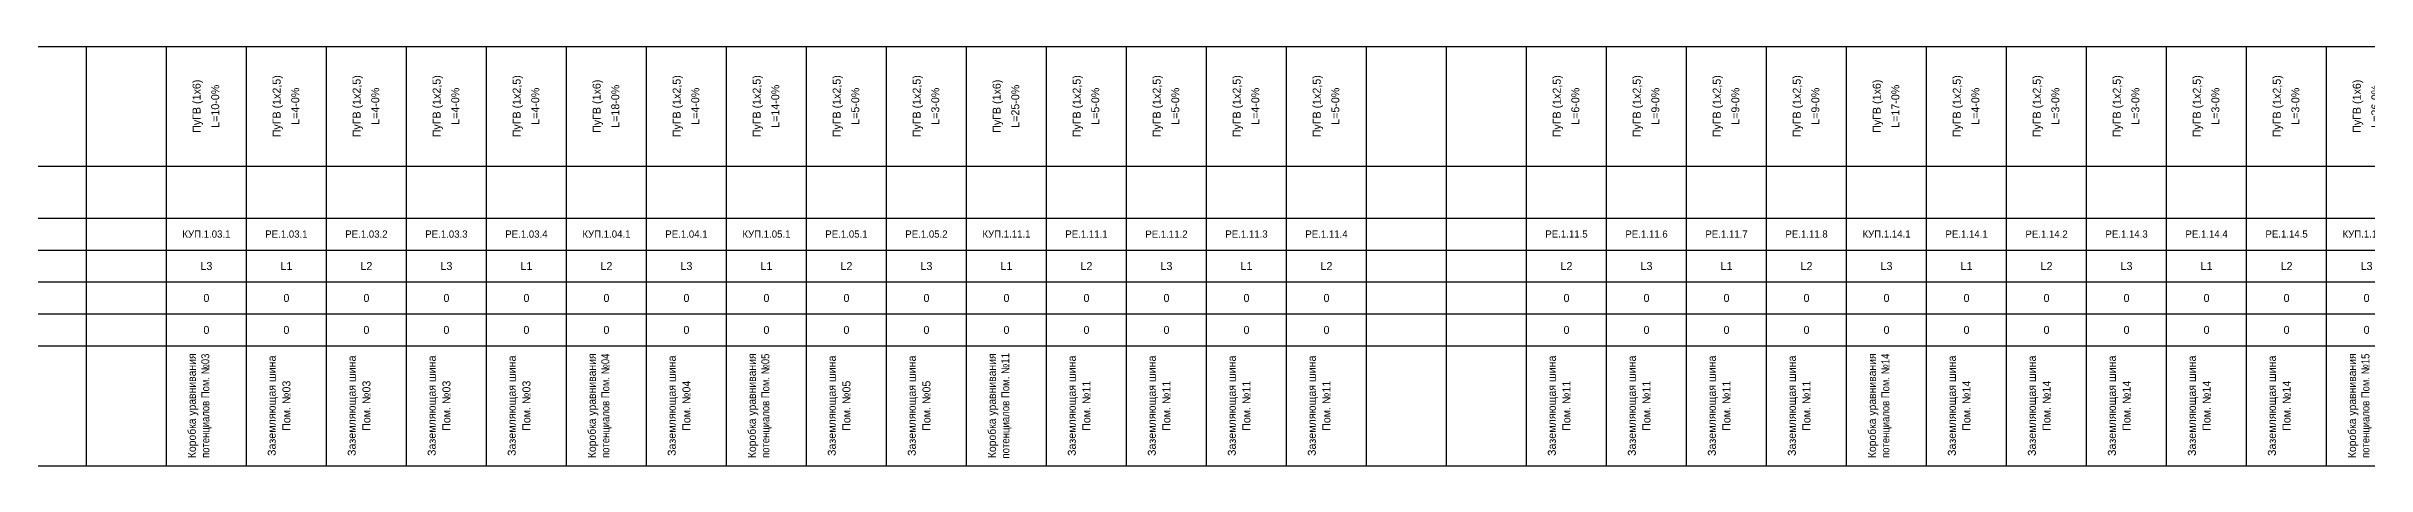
# Model space of a CAD drawing. Header units: millimetres. Extents: x 2497 to 11797, y 1522 to 1758.
# Drawn here: x 8947 to 9527, y 1522 to 1627 of the extents above; entities that cross this region are included whole.
import ezdxf
from ezdxf.enums import TextEntityAlignment as Align

# ---------------------------------------------------------------- set-up
doc = ezdxf.new("R2010")
doc.units = ezdxf.units.MM
doc.layers.add('SX_TABLE', color=7, linetype='Continuous')
doc.styles.add('UNC_GOST_Scheme', font='txt')

# ---------------------------------------------------------------- blocks, each defined once
blk = doc.blocks.new('SX_TCOL')
for p, q in [((-10, 105), (10, 105)), ((10, 0), (10, 105)), ((-10, 75), (10, 75)), ((-10, 62), (10, 62)), ((-10, 54), (10, 54)), ((-10, 46), (10, 46)), ((-10, 38), (10, 38)), ((-10, 30), (10, 30)), ((-10, 0), (10, 0))]:
    blk.add_line(p, q)
at = {"style": 'UNC_GOST_Scheme'}
for tag, p in [('CAB1', (-2.2, 90)), ('CAB2', (2.2, 90)), ('NAME1', (-3.4, 15)), ('NAME2', (0, 15)), ('NAME3', (3.4, 15))]:
    blk.add_attdef(tag, text='', height=2, rotation=90, dxfattribs=at).set_placement(p, align=Align.MIDDLE)
for tag, height, p in [('LINE', 1.8, (0, 58)), ('PH', 2, (0, 50)), ('POW', 2, (0, 42)), ('CUR', 2, (0, 34))]:
    blk.add_attdef(tag, text='', height=height, dxfattribs=at).set_placement(p, align=Align.MIDDLE)

msp = doc.modelspace()

# ---------------------------------------------------------------- block references
at = {"layer": 'SX_TABLE'}
for p in [(8947.18, 1522.46), (8967.18, 1522.46), (9287.18, 1522.46), (9307.18, 1522.46)]:
    msp.add_blockref('SX_TCOL', p, dxfattribs=at)
ref = msp.add_blockref('SX_TCOL', (8987.18, 1522.46), dxfattribs=at)
ref.add_attrib('NAME1', 'Коробка уравнивания', dxfattribs={"layer": '0', "height": 2, "rotation": 90, "style": 'UNC_GOST_Scheme', "width": 0.971862}).set_placement((8983.78, 1537.46), align=Align.MIDDLE)
ref.add_attrib('NAME2', 'потенциалов Пом. №03', dxfattribs={"layer": '0', "height": 2, "rotation": 90, "style": 'UNC_GOST_Scheme', "width": 0.88725}).set_placement((8987.18, 1537.46), align=Align.MIDDLE)
ref.add_attrib('CUR', '0', dxfattribs={"layer": '0', "height": 2, "style": 'UNC_GOST_Scheme'}).set_placement((8987.18, 1556.46), align=Align.MIDDLE)
ref.add_attrib('POW', '0', dxfattribs={"layer": '0', "height": 2, "style": 'UNC_GOST_Scheme'}).set_placement((8987.18, 1564.46), align=Align.MIDDLE)
ref.add_attrib('PH', 'L3', dxfattribs={"layer": '0', "height": 2, "style": 'UNC_GOST_Scheme'}).set_placement((8987.18, 1572.46), align=Align.MIDDLE)
ref.add_attrib('LINE', 'КУП.1.03.1', dxfattribs={"layer": '0', "height": 1.8, "style": 'UNC_GOST_Scheme'}).set_placement((8987.18, 1580.46), align=Align.MIDDLE)
ref.add_attrib('CAB1', 'ПуГВ (1х6)', dxfattribs={"layer": '0', "height": 2, "rotation": 90, "style": 'UNC_GOST_Scheme'}).set_placement((8984.98, 1612.46), align=Align.MIDDLE)
ref.add_attrib('CAB2', 'L=10-0%', dxfattribs={"layer": '0', "height": 2, "rotation": 90, "style": 'UNC_GOST_Scheme'}).set_placement((8989.38, 1612.46), align=Align.MIDDLE)
for p, values in [((9007.18, 1522.46), {'NAME1': 'Заземляющая шина', 'NAME2': 'Пом. №03', 'CUR': '0', 'POW': '0', 'PH': 'L1', 'LINE': 'PE.1.03.1', 'CAB1': 'ПуГВ (1х2,5)', 'CAB2': 'L=4-0%'}), ((9027.18, 1522.46), {'NAME1': 'Заземляющая шина', 'NAME2': 'Пом. №03', 'CUR': '0', 'POW': '0', 'PH': 'L2', 'LINE': 'PE.1.03.2', 'CAB1': 'ПуГВ (1х2,5)', 'CAB2': 'L=4-0%'}), ((9047.18, 1522.46), {'NAME1': 'Заземляющая шина', 'NAME2': 'Пом. №03', 'CUR': '0', 'POW': '0', 'PH': 'L3', 'LINE': 'PE.1.03.3', 'CAB1': 'ПуГВ (1х2,5)', 'CAB2': 'L=4-0%'}), ((9067.18, 1522.46), {'NAME1': 'Заземляющая шина', 'NAME2': 'Пом. №03', 'CUR': '0', 'POW': '0', 'PH': 'L1', 'LINE': 'PE.1.03.4', 'CAB1': 'ПуГВ (1х2,5)', 'CAB2': 'L=4-0%'}), ((9107.18, 1522.46), {'NAME1': 'Заземляющая шина', 'NAME2': 'Пом. №04', 'CUR': '0', 'POW': '0', 'PH': 'L3', 'LINE': 'PE.1.04.1', 'CAB1': 'ПуГВ (1х2,5)', 'CAB2': 'L=4-0%'}), ((9147.18, 1522.46), {'NAME1': 'Заземляющая шина', 'NAME2': 'Пом. №05', 'CUR': '0', 'POW': '0', 'PH': 'L2', 'LINE': 'PE.1.05.1', 'CAB1': 'ПуГВ (1х2,5)', 'CAB2': 'L=5-0%'}), ((9167.18, 1522.46), {'NAME1': 'Заземляющая шина', 'NAME2': 'Пом. №05', 'CUR': '0', 'POW': '0', 'PH': 'L3', 'LINE': 'PE.1.05.2', 'CAB1': 'ПуГВ (1х2,5)', 'CAB2': 'L=3-0%'}), ((9207.18, 1522.46), {'NAME1': 'Заземляющая шина', 'NAME2': 'Пом. №11', 'CUR': '0', 'POW': '0', 'PH': 'L2', 'LINE': 'PE.1.11.1', 'CAB1': 'ПуГВ (1х2,5)', 'CAB2': 'L=5-0%'}), ((9227.18, 1522.46), {'NAME1': 'Заземляющая шина', 'NAME2': 'Пом. №11', 'CUR': '0', 'POW': '0', 'PH': 'L3', 'LINE': 'PE.1.11.2', 'CAB1': 'ПуГВ (1х2,5)', 'CAB2': 'L=5-0%'}), ((9247.18, 1522.46), {'NAME1': 'Заземляющая шина', 'NAME2': 'Пом. №11', 'CUR': '0', 'POW': '0', 'PH': 'L1', 'LINE': 'PE.1.11.3', 'CAB1': 'ПуГВ (1х2,5)', 'CAB2': 'L=4-0%'}), ((9267.18, 1522.46), {'NAME1': 'Заземляющая шина', 'NAME2': 'Пом. №11', 'CUR': '0', 'POW': '0', 'PH': 'L2', 'LINE': 'PE.1.11.4', 'CAB1': 'ПуГВ (1х2,5)', 'CAB2': 'L=5-0%'}), ((9327.18, 1522.46), {'NAME1': 'Заземляющая шина', 'NAME2': 'Пом. №11', 'CUR': '0', 'POW': '0', 'PH': 'L2', 'LINE': 'PE.1.11.5', 'CAB1': 'ПуГВ (1х2,5)', 'CAB2': 'L=6-0%'}), ((9347.18, 1522.46), {'NAME1': 'Заземляющая шина', 'NAME2': 'Пом. №11', 'CUR': '0', 'POW': '0', 'PH': 'L3', 'LINE': 'PE.1.11.6', 'CAB1': 'ПуГВ (1х2,5)', 'CAB2': 'L=9-0%'}), ((9367.18, 1522.46), {'NAME1': 'Заземляющая шина', 'NAME2': 'Пом. №11', 'CUR': '0', 'POW': '0', 'PH': 'L1', 'LINE': 'PE.1.11.7', 'CAB1': 'ПуГВ (1х2,5)', 'CAB2': 'L=9-0%'}), ((9387.18, 1522.46), {'NAME1': 'Заземляющая шина', 'NAME2': 'Пом. №11', 'CUR': '0', 'POW': '0', 'PH': 'L2', 'LINE': 'PE.1.11.8', 'CAB1': 'ПуГВ (1х2,5)', 'CAB2': 'L=9-0%'}), ((9427.18, 1522.46), {'NAME1': 'Заземляющая шина', 'NAME2': 'Пом. №14', 'CUR': '0', 'POW': '0', 'PH': 'L1', 'LINE': 'PE.1.14.1', 'CAB1': 'ПуГВ (1х2,5)', 'CAB2': 'L=4-0%'}), ((9447.18, 1522.46), {'NAME1': 'Заземляющая шина', 'NAME2': 'Пом. №14', 'CUR': '0', 'POW': '0', 'PH': 'L2', 'LINE': 'PE.1.14.2', 'CAB1': 'ПуГВ (1х2,5)', 'CAB2': 'L=3-0%'}), ((9467.18, 1522.46), {'NAME1': 'Заземляющая шина', 'NAME2': 'Пом. №14', 'CUR': '0', 'POW': '0', 'PH': 'L3', 'LINE': 'PE.1.14.3', 'CAB1': 'ПуГВ (1х2,5)', 'CAB2': 'L=3-0%'}), ((9487.18, 1522.46), {'NAME1': 'Заземляющая шина', 'NAME2': 'Пом. №14', 'CUR': '0', 'POW': '0', 'PH': 'L1', 'LINE': 'PE.1.14.4', 'CAB1': 'ПуГВ (1х2,5)', 'CAB2': 'L=3-0%'}), ((9507.18, 1522.46), {'NAME1': 'Заземляющая шина', 'NAME2': 'Пом. №14', 'CUR': '0', 'POW': '0', 'PH': 'L2', 'LINE': 'PE.1.14.5', 'CAB1': 'ПуГВ (1х2,5)', 'CAB2': 'L=3-0%'})]:
    msp.add_blockref('SX_TCOL', p, dxfattribs=at).add_auto_attribs(values)
ref = msp.add_blockref('SX_TCOL', (9087.18, 1522.46), dxfattribs=at)
ref.add_attrib('NAME1', 'Коробка уравнивания', dxfattribs={"layer": '0', "height": 2, "rotation": 90, "style": 'UNC_GOST_Scheme', "width": 0.971862}).set_placement((9083.78, 1537.46), align=Align.MIDDLE)
ref.add_attrib('NAME2', 'потенциалов Пом. №04', dxfattribs={"layer": '0', "height": 2, "rotation": 90, "style": 'UNC_GOST_Scheme', "width": 0.887489}).set_placement((9087.18, 1537.46), align=Align.MIDDLE)
ref.add_attrib('CUR', '0', dxfattribs={"layer": '0', "height": 2, "style": 'UNC_GOST_Scheme'}).set_placement((9087.18, 1556.46), align=Align.MIDDLE)
ref.add_attrib('POW', '0', dxfattribs={"layer": '0', "height": 2, "style": 'UNC_GOST_Scheme'}).set_placement((9087.18, 1564.46), align=Align.MIDDLE)
ref.add_attrib('PH', 'L2', dxfattribs={"layer": '0', "height": 2, "style": 'UNC_GOST_Scheme'}).set_placement((9087.18, 1572.46), align=Align.MIDDLE)
ref.add_attrib('LINE', 'КУП.1.04.1', dxfattribs={"layer": '0', "height": 1.8, "style": 'UNC_GOST_Scheme'}).set_placement((9087.18, 1580.46), align=Align.MIDDLE)
ref.add_attrib('CAB1', 'ПуГВ (1х6)', dxfattribs={"layer": '0', "height": 2, "rotation": 90, "style": 'UNC_GOST_Scheme'}).set_placement((9084.98, 1612.46), align=Align.MIDDLE)
ref.add_attrib('CAB2', 'L=18-0%', dxfattribs={"layer": '0', "height": 2, "rotation": 90, "style": 'UNC_GOST_Scheme'}).set_placement((9089.38, 1612.46), align=Align.MIDDLE)
ref = msp.add_blockref('SX_TCOL', (9127.18, 1522.46), dxfattribs=at)
ref.add_attrib('NAME1', 'Коробка уравнивания', dxfattribs={"layer": '0', "height": 2, "rotation": 90, "style": 'UNC_GOST_Scheme', "width": 0.971862}).set_placement((9123.78, 1537.46), align=Align.MIDDLE)
ref.add_attrib('NAME2', 'потенциалов Пом. №05', dxfattribs={"layer": '0', "height": 2, "rotation": 90, "style": 'UNC_GOST_Scheme', "width": 0.886813}).set_placement((9127.18, 1537.46), align=Align.MIDDLE)
ref.add_attrib('CUR', '0', dxfattribs={"layer": '0', "height": 2, "style": 'UNC_GOST_Scheme'}).set_placement((9127.18, 1556.46), align=Align.MIDDLE)
ref.add_attrib('POW', '0', dxfattribs={"layer": '0', "height": 2, "style": 'UNC_GOST_Scheme'}).set_placement((9127.18, 1564.46), align=Align.MIDDLE)
ref.add_attrib('PH', 'L1', dxfattribs={"layer": '0', "height": 2, "style": 'UNC_GOST_Scheme'}).set_placement((9127.18, 1572.46), align=Align.MIDDLE)
ref.add_attrib('LINE', 'КУП.1.05.1', dxfattribs={"layer": '0', "height": 1.8, "style": 'UNC_GOST_Scheme'}).set_placement((9127.18, 1580.46), align=Align.MIDDLE)
ref.add_attrib('CAB1', 'ПуГВ (1х2,5)', dxfattribs={"layer": '0', "height": 2, "rotation": 90, "style": 'UNC_GOST_Scheme'}).set_placement((9124.98, 1612.46), align=Align.MIDDLE)
ref.add_attrib('CAB2', 'L=14-0%', dxfattribs={"layer": '0', "height": 2, "rotation": 90, "style": 'UNC_GOST_Scheme'}).set_placement((9129.38, 1612.46), align=Align.MIDDLE)
ref = msp.add_blockref('SX_TCOL', (9187.18, 1522.46), dxfattribs=at)
ref.add_attrib('NAME1', 'Коробка уравнивания', dxfattribs={"layer": '0', "height": 2, "rotation": 90, "style": 'UNC_GOST_Scheme', "width": 0.971862}).set_placement((9183.78, 1537.46), align=Align.MIDDLE)
ref.add_attrib('NAME2', 'потенциалов Пом. №11', dxfattribs={"layer": '0', "height": 2, "rotation": 90, "style": 'UNC_GOST_Scheme', "width": 0.898651}).set_placement((9187.18, 1537.46), align=Align.MIDDLE)
ref.add_attrib('CUR', '0', dxfattribs={"layer": '0', "height": 2, "style": 'UNC_GOST_Scheme'}).set_placement((9187.18, 1556.46), align=Align.MIDDLE)
ref.add_attrib('POW', '0', dxfattribs={"layer": '0', "height": 2, "style": 'UNC_GOST_Scheme'}).set_placement((9187.18, 1564.46), align=Align.MIDDLE)
ref.add_attrib('PH', 'L1', dxfattribs={"layer": '0', "height": 2, "style": 'UNC_GOST_Scheme'}).set_placement((9187.18, 1572.46), align=Align.MIDDLE)
ref.add_attrib('LINE', 'КУП.1.11.1', dxfattribs={"layer": '0', "height": 1.8, "style": 'UNC_GOST_Scheme'}).set_placement((9187.18, 1580.46), align=Align.MIDDLE)
ref.add_attrib('CAB1', 'ПуГВ (1х6)', dxfattribs={"layer": '0', "height": 2, "rotation": 90, "style": 'UNC_GOST_Scheme'}).set_placement((9184.98, 1612.46), align=Align.MIDDLE)
ref.add_attrib('CAB2', 'L=25-0%', dxfattribs={"layer": '0', "height": 2, "rotation": 90, "style": 'UNC_GOST_Scheme'}).set_placement((9189.38, 1612.46), align=Align.MIDDLE)
ref = msp.add_blockref('SX_TCOL', (9407.18, 1522.46), dxfattribs=at)
ref.add_attrib('NAME1', 'Коробка уравнивания', dxfattribs={"layer": '0', "height": 2, "rotation": 90, "style": 'UNC_GOST_Scheme', "width": 0.971862}).set_placement((9403.78, 1537.46), align=Align.MIDDLE)
ref.add_attrib('NAME2', 'потенциалов Пом. №14', dxfattribs={"layer": '0', "height": 2, "rotation": 90, "style": 'UNC_GOST_Scheme', "width": 0.887489}).set_placement((9407.18, 1537.46), align=Align.MIDDLE)
ref.add_attrib('CUR', '0', dxfattribs={"layer": '0', "height": 2, "style": 'UNC_GOST_Scheme'}).set_placement((9407.18, 1556.46), align=Align.MIDDLE)
ref.add_attrib('POW', '0', dxfattribs={"layer": '0', "height": 2, "style": 'UNC_GOST_Scheme'}).set_placement((9407.18, 1564.46), align=Align.MIDDLE)
ref.add_attrib('PH', 'L3', dxfattribs={"layer": '0', "height": 2, "style": 'UNC_GOST_Scheme'}).set_placement((9407.18, 1572.46), align=Align.MIDDLE)
ref.add_attrib('LINE', 'КУП.1.14.1', dxfattribs={"layer": '0', "height": 1.8, "style": 'UNC_GOST_Scheme'}).set_placement((9407.18, 1580.46), align=Align.MIDDLE)
ref.add_attrib('CAB1', 'ПуГВ (1х6)', dxfattribs={"layer": '0', "height": 2, "rotation": 90, "style": 'UNC_GOST_Scheme'}).set_placement((9404.98, 1612.46), align=Align.MIDDLE)
ref.add_attrib('CAB2', 'L=17-0%', dxfattribs={"layer": '0', "height": 2, "rotation": 90, "style": 'UNC_GOST_Scheme'}).set_placement((9409.38, 1612.46), align=Align.MIDDLE)
ref = msp.add_blockref('SX_TCOL', (9527.18, 1522.46), dxfattribs=at)
ref.add_attrib('NAME1', 'Коробка уравнивания', dxfattribs={"layer": '0', "height": 2, "rotation": 90, "style": 'UNC_GOST_Scheme', "width": 0.971862}).set_placement((9523.78, 1537.46), align=Align.MIDDLE)
ref.add_attrib('NAME2', 'потенциалов Пом. №15', dxfattribs={"layer": '0', "height": 2, "rotation": 90, "style": 'UNC_GOST_Scheme', "width": 0.886813}).set_placement((9527.18, 1537.46), align=Align.MIDDLE)
ref.add_attrib('CUR', '0', dxfattribs={"layer": '0', "height": 2, "style": 'UNC_GOST_Scheme'}).set_placement((9527.18, 1556.46), align=Align.MIDDLE)
ref.add_attrib('POW', '0', dxfattribs={"layer": '0', "height": 2, "style": 'UNC_GOST_Scheme'}).set_placement((9527.18, 1564.46), align=Align.MIDDLE)
ref.add_attrib('PH', 'L3', dxfattribs={"layer": '0', "height": 2, "style": 'UNC_GOST_Scheme'}).set_placement((9527.18, 1572.46), align=Align.MIDDLE)
ref.add_attrib('LINE', 'КУП.1.15.1', dxfattribs={"layer": '0', "height": 1.8, "style": 'UNC_GOST_Scheme'}).set_placement((9527.18, 1580.46), align=Align.MIDDLE)
ref.add_attrib('CAB1', 'ПуГВ (1х6)', dxfattribs={"layer": '0', "height": 2, "rotation": 90, "style": 'UNC_GOST_Scheme'}).set_placement((9524.98, 1612.46), align=Align.MIDDLE)
ref.add_attrib('CAB2', 'L=26-0%', dxfattribs={"layer": '0', "height": 2, "rotation": 90, "style": 'UNC_GOST_Scheme'}).set_placement((9529.38, 1612.46), align=Align.MIDDLE)

doc.saveas('drawing.dxf')
